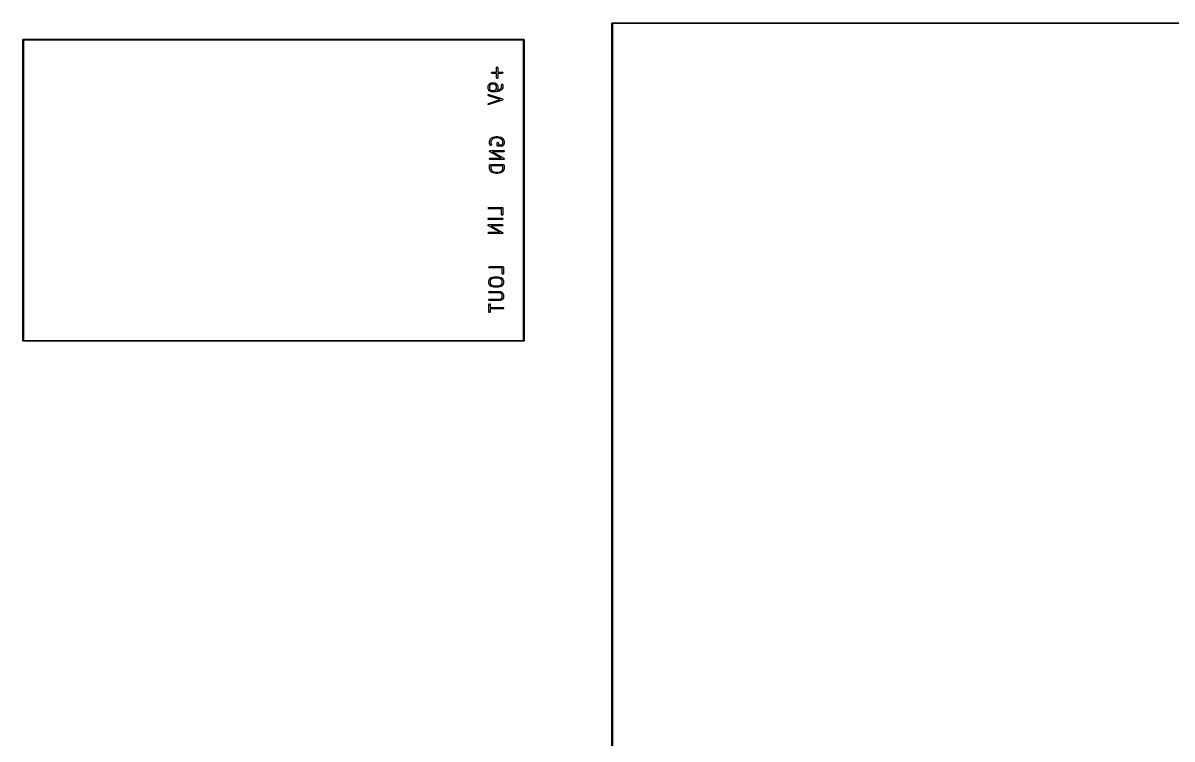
# Model space of a CAD drawing. Extents: x 4.07 to 10.8, y -5 to -0.8.
# Drawn here: x 4.071 to 7.442, y -2.9 to -0.799 of the extents above; entities that cross this region are included whole.
import ezdxf

# ---------------------------------------------------------------- set-up
doc = ezdxf.new("R2010")
doc.units = 0
doc.header["$MEASUREMENT"] = 0
doc.layers.add('BLACK', color=7, linetype='CONTINUOUS')

msp = doc.modelspace()

# ---------------------------------------------------------------- linework, layer by layer
at = {"layer": 'BLACK', "linetype": 'CONTINUOUS'}
for p, q in [((5.799, -0.8), (5.7991, -0.7996)), ((5.799, -5), (5.799, -0.8)), ((5.7991, -0.7996), (5.7996, -0.7991)), ((5.7996, -0.7991), (5.8, -0.799)), ((5.8, -0.799), (10.8, -0.799)), ((5.801, -0.801), (5.801, -4.999)), ((10.799, -0.801), (5.801, -0.801)), ((4.071, -0.848), (4.0711, -0.8476)), ((4.071, -1.732), (4.071, -0.848)), ((4.0711, -0.8476), (4.0716, -0.8471)), ((4.0716, -0.8471), (4.072, -0.847)), ((4.072, -0.847), (5.54, -0.847)), ((4.073, -0.849), (4.073, -1.731)), ((5.539, -0.849), (4.073, -0.849)), ((5.539, -1.731), (5.539, -0.849)), ((5.54, -0.847), (5.5404, -0.8471)), ((5.5404, -0.8471), (5.5409, -0.8476)), ((5.5409, -0.8476), (5.541, -0.848)), ((5.541, -0.848), (5.541, -1.732)), ((5.4452, -0.9442), (5.4462, -0.9431)), ((5.4462, -0.9431), (5.447, -0.943)), ((5.447, -0.943), (5.46, -0.943)), ((5.46, -0.93), (5.4602, -0.9292)), ((5.46, -0.943), (5.46, -0.93)), ((5.4602, -0.9292), (5.4612, -0.9281)), ((5.4612, -0.9281), (5.4627, -0.9281)), ((5.4627, -0.9281), (5.4638, -0.9292)), ((5.4638, -0.9292), (5.4639, -0.93)), ((5.4639, -0.93), (5.4639, -0.943)), ((5.4639, -0.943), (5.477, -0.943)), ((5.477, -0.943), (5.4777, -0.9431)), ((5.4777, -0.9431), (5.4788, -0.9442)), ((5.4381, -0.9792), (5.44, -0.9773)), ((5.44, -0.9773), (5.4402, -0.9771)), ((5.4402, -0.9771), (5.4405, -0.9769)), ((5.4405, -0.9769), (5.4442, -0.9751)), ((5.4442, -0.9751), (5.4443, -0.975)), ((5.4443, -0.975), (5.4444, -0.975)), ((5.4444, -0.975), (5.4447, -0.975)), ((5.4447, -0.975), (5.445, -0.9749)), ((5.445, -0.9749), (5.445, -0.9749)), ((5.445, -0.9749), (5.4451, -0.9749)), ((5.4451, -0.9749), (5.4545, -0.9749)), ((5.4452, -0.9457), (5.4452, -0.9442)), ((5.4462, -0.9468), (5.4452, -0.9457)), ((5.447, -0.9469), (5.4462, -0.9468)), ((5.46, -0.9469), (5.447, -0.9469)), ((5.4545, -0.9749), (5.4546, -0.9749)), ((5.4546, -0.9749), (5.4546, -0.9749)), ((5.4546, -0.9749), (5.4549, -0.975)), ((5.4549, -0.975), (5.4552, -0.975)), ((5.4552, -0.975), (5.4553, -0.975)), ((5.4553, -0.975), (5.4554, -0.9751)), ((5.4554, -0.9751), (5.4591, -0.9769)), ((5.4591, -0.9769), (5.4594, -0.9771)), ((5.4594, -0.9771), (5.4596, -0.9773)), ((5.4596, -0.9773), (5.4615, -0.9792)), ((5.46, -0.96), (5.46, -0.9469)), ((5.4602, -0.9607), (5.46, -0.96)), ((5.4612, -0.9618), (5.4602, -0.9607)), ((5.4627, -0.9618), (5.4612, -0.9618)), ((5.4638, -0.9607), (5.4627, -0.9618)), ((5.4639, -0.96), (5.4638, -0.9607)), ((5.477, -0.9469), (5.4639, -0.9469)), ((5.4639, -0.9469), (5.4639, -0.96)), ((5.4777, -0.9468), (5.477, -0.9469)), ((5.4788, -0.9457), (5.4777, -0.9468)), ((5.4788, -0.9442), (5.4788, -0.9457)), ((5.4356, -0.9842), (5.4357, -0.9839)), ((5.4356, -0.9843), (5.4357, -0.9842)), ((5.4357, -0.9842), (5.4356, -0.9842)), ((5.4356, -0.9918), (5.4356, -0.9843)), ((5.4357, -0.9919), (5.4356, -0.9918)), ((5.4356, -0.992), (5.4357, -0.9919)), ((5.4357, -0.9923), (5.4356, -0.992)), ((5.4356, -1.0107), (5.4361, -1.0093)), ((5.4363, -1.0121), (5.4356, -1.0107)), ((5.4357, -0.9839), (5.4358, -0.9836)), ((5.4358, -0.9926), (5.4357, -0.9923)), ((5.4358, -0.9835), (5.4377, -0.9797)), ((5.4358, -0.9836), (5.4358, -0.9835)), ((5.4358, -0.9835), (5.4358, -0.9835)), ((5.4358, -0.9927), (5.4358, -0.9926)), ((5.4358, -0.9926), (5.4358, -0.9926)), ((5.4377, -0.9965), (5.4358, -0.9927)), ((5.4361, -1.0093), (5.4375, -1.0086)), ((5.4375, -1.0086), (5.4382, -1.0087)), ((5.4377, -0.9797), (5.4379, -0.9795)), ((5.4379, -0.9967), (5.4377, -0.9965)), ((5.4379, -0.9795), (5.4381, -0.9792)), ((5.4381, -0.997), (5.4379, -0.9967)), ((5.44, -0.9988), (5.4381, -0.997)), ((5.4382, -1.0087), (5.4776, -1.0218)), ((5.4411, -0.9817), (5.4396, -0.9848)), ((5.4396, -0.9848), (5.4396, -0.9914)), ((5.4396, -0.9914), (5.4411, -0.9944)), ((5.4402, -0.999), (5.44, -0.9988)), ((5.4405, -0.9992), (5.4402, -0.999)), ((5.4442, -1.0011), (5.4405, -0.9992)), ((5.4425, -0.9803), (5.4411, -0.9817)), ((5.4411, -0.9944), (5.4425, -0.9958)), ((5.4456, -0.9788), (5.4425, -0.9803)), ((5.4425, -0.9958), (5.4456, -0.9974)), ((5.4443, -1.0011), (5.4442, -1.0011)), ((5.4444, -1.0011), (5.4443, -1.0011)), ((5.4447, -1.0012), (5.4444, -1.0011)), ((5.445, -1.0013), (5.4447, -1.0012)), ((5.4451, -1.0013), (5.445, -1.0013)), ((5.445, -1.0013), (5.445, -1.0013)), ((5.4601, -1.0013), (5.4451, -1.0013)), ((5.454, -0.9788), (5.4456, -0.9788)), ((5.4456, -0.9974), (5.454, -0.9974)), ((5.4571, -0.9803), (5.454, -0.9788)), ((5.454, -0.9974), (5.4571, -0.9958)), ((5.4585, -0.9817), (5.4571, -0.9803)), ((5.4571, -0.9958), (5.4585, -0.9944)), ((5.46, -0.9848), (5.4585, -0.9817)), ((5.4585, -0.9944), (5.46, -0.9914)), ((5.46, -0.9914), (5.46, -0.9848)), ((5.4603, -1.0013), (5.4601, -1.0013)), ((5.4606, -1.0012), (5.4603, -1.0013)), ((5.4681, -0.9994), (5.4606, -1.0012)), ((5.4615, -0.9792), (5.4617, -0.9795)), ((5.4615, -0.9969), (5.4668, -0.9956)), ((5.4617, -0.9967), (5.4615, -0.9969)), ((5.4617, -0.9795), (5.4619, -0.9797)), ((5.4619, -0.9965), (5.4617, -0.9967)), ((5.4619, -0.9797), (5.4637, -0.9835)), ((5.4637, -0.9927), (5.4619, -0.9965)), ((5.4637, -0.9835), (5.4638, -0.9835)), ((5.4638, -0.9926), (5.4637, -0.9927)), ((5.4638, -0.9835), (5.4638, -0.9836)), ((5.4638, -0.9836), (5.4639, -0.9839)), ((5.4639, -0.9923), (5.4638, -0.9926)), ((5.4638, -0.9926), (5.4638, -0.9926)), ((5.4639, -0.9839), (5.4639, -0.9842)), ((5.4639, -0.9842), (5.4639, -0.9842)), ((5.4639, -0.9842), (5.4639, -0.9843)), ((5.4639, -0.9843), (5.4639, -0.9918)), ((5.4639, -0.9918), (5.4639, -0.9919)), ((5.4639, -0.9919), (5.4639, -0.992)), ((5.4639, -0.992), (5.4639, -0.9923)), ((5.4668, -0.9956), (5.472, -0.9922)), ((5.4684, -0.9992), (5.4681, -0.9994)), ((5.4687, -0.9991), (5.4684, -0.9992)), ((5.4743, -0.9953), (5.4687, -0.9991)), ((5.472, -0.9922), (5.4735, -0.9907)), ((5.4735, -0.9907), (5.475, -0.9876)), ((5.4745, -0.9952), (5.4743, -0.9953)), ((5.4746, -0.9951), (5.4745, -0.9952)), ((5.4765, -0.9932), (5.4746, -0.9951)), ((5.475, -0.9806), (5.4752, -0.9798)), ((5.475, -0.9876), (5.475, -0.9806)), ((5.4752, -0.9798), (5.4762, -0.9788)), ((5.4762, -0.9788), (5.4777, -0.9788)), ((5.4767, -0.993), (5.4765, -0.9932)), ((5.4769, -0.9927), (5.4767, -0.993)), ((5.4787, -0.989), (5.4769, -0.9927)), ((5.4777, -0.9788), (5.4788, -0.9798)), ((5.4788, -0.9889), (5.4787, -0.989)), ((5.4788, -0.9798), (5.4789, -0.9806)), ((5.4789, -0.9885), (5.4788, -0.9888)), ((5.4788, -0.9888), (5.4788, -0.9889)), ((5.4789, -0.9806), (5.4789, -0.9881)), ((5.4789, -0.9881), (5.4789, -0.9882)), ((5.4789, -0.9882), (5.4789, -0.9882)), ((5.4789, -0.9882), (5.4789, -0.9885)), ((5.4356, -1.0367), (5.4363, -1.0353)), ((5.4361, -1.0381), (5.4356, -1.0367)), ((5.4375, -1.0388), (5.4361, -1.0381)), ((5.437, -1.0124), (5.4363, -1.0121)), ((5.4363, -1.0353), (5.437, -1.035)), ((5.4708, -1.0237), (5.437, -1.0124)), ((5.437, -1.035), (5.4708, -1.0237)), ((5.4382, -1.0387), (5.4375, -1.0388)), ((5.4776, -1.0256), (5.4382, -1.0387)), ((5.4776, -1.0218), (5.4783, -1.0222)), ((5.4783, -1.0252), (5.4776, -1.0256)), ((5.4783, -1.0222), (5.4783, -1.0223)), ((5.4783, -1.0223), (5.4785, -1.0224)), ((5.4785, -1.025), (5.4783, -1.0251)), ((5.4783, -1.0251), (5.4783, -1.0252)), ((5.4785, -1.0224), (5.4787, -1.023)), ((5.4787, -1.0244), (5.4785, -1.025)), ((5.4787, -1.023), (5.4789, -1.0236)), ((5.4789, -1.0238), (5.4787, -1.0244)), ((5.4789, -1.0236), (5.4789, -1.0237)), ((5.4789, -1.0237), (5.4789, -1.0238)), ((5.4397, -1.1466), (5.4416, -1.141)), ((5.4416, -1.141), (5.4417, -1.1409)), ((5.4417, -1.1408), (5.4418, -1.1406)), ((5.4417, -1.1409), (5.4417, -1.1408)), ((5.4418, -1.1406), (5.442, -1.1403)), ((5.442, -1.1403), (5.4421, -1.1402)), ((5.442, -1.1403), (5.442, -1.1403)), ((5.4421, -1.1402), (5.4458, -1.1364)), ((5.4452, -1.1427), (5.4436, -1.1475)), ((5.4484, -1.1395), (5.4452, -1.1427)), ((5.4458, -1.1364), (5.4461, -1.1363)), ((5.4461, -1.1363), (5.4464, -1.1361)), ((5.4464, -1.1361), (5.4501, -1.1342)), ((5.4517, -1.1378), (5.4484, -1.1395)), ((5.4501, -1.1342), (5.4503, -1.1341)), ((5.4503, -1.1341), (5.4505, -1.1341)), ((5.4505, -1.1341), (5.458, -1.1322)), ((5.4587, -1.1361), (5.4517, -1.1378)), ((5.458, -1.1322), (5.4582, -1.1322)), ((5.4582, -1.1322), (5.4585, -1.1321)), ((5.4585, -1.1321), (5.4641, -1.1321)), ((5.4639, -1.1361), (5.4587, -1.1361)), ((5.4709, -1.1378), (5.4639, -1.1361)), ((5.4641, -1.1321), (5.4643, -1.1322)), ((5.4643, -1.1322), (5.4646, -1.1322)), ((5.4646, -1.1322), (5.4721, -1.1341)), ((5.4742, -1.1395), (5.4709, -1.1378)), ((5.4721, -1.1341), (5.4723, -1.1341)), ((5.4723, -1.1341), (5.4725, -1.1342)), ((5.4725, -1.1342), (5.4762, -1.1361)), ((5.4774, -1.1427), (5.4742, -1.1395)), ((5.4762, -1.1361), (5.4765, -1.1363)), ((5.4765, -1.1363), (5.4767, -1.1364)), ((5.4767, -1.1364), (5.4805, -1.1402)), ((5.479, -1.1475), (5.4774, -1.1427)), ((5.4805, -1.1402), (5.4805, -1.1403)), ((5.4805, -1.1403), (5.4806, -1.1403)), ((5.4806, -1.1403), (5.4807, -1.1406)), ((5.4807, -1.1406), (5.4809, -1.1408)), ((5.4809, -1.1408), (5.4809, -1.1409)), ((5.4809, -1.1409), (5.481, -1.141)), ((5.481, -1.141), (5.4828, -1.1466)), ((5.4396, -1.1472), (5.4397, -1.1469)), ((5.4396, -1.1528), (5.4396, -1.1472)), ((5.4397, -1.1529), (5.4396, -1.1528)), ((5.4396, -1.153), (5.4397, -1.1529)), ((5.4397, -1.1533), (5.4396, -1.153)), ((5.4397, -1.1469), (5.4397, -1.1466)), ((5.4398, -1.1536), (5.4397, -1.1533)), ((5.4397, -1.1751), (5.4398, -1.1749)), ((5.4398, -1.1756), (5.4397, -1.1751)), ((5.4398, -1.1537), (5.4398, -1.1536)), ((5.4398, -1.1536), (5.4398, -1.1536)), ((5.4417, -1.1575), (5.4398, -1.1537)), ((5.4398, -1.1746), (5.4401, -1.1742)), ((5.4398, -1.1749), (5.4398, -1.1746)), ((5.4398, -1.1761), (5.4398, -1.1756)), ((5.44, -1.1763), (5.4398, -1.1761)), ((5.4401, -1.1765), (5.44, -1.1763)), ((5.4401, -1.1742), (5.4404, -1.1738)), ((5.4406, -1.177), (5.4401, -1.1765)), ((5.4404, -1.1738), (5.4407, -1.1737)), ((5.4736, -1.1959), (5.4406, -1.177)), ((5.4407, -1.1737), (5.4409, -1.1735)), ((5.4409, -1.1735), (5.4416, -1.1734)), ((5.4416, -1.1734), (5.481, -1.1734)), ((5.4422, -1.1581), (5.4417, -1.1575)), ((5.4436, -1.1585), (5.4422, -1.1581)), ((5.4436, -1.1475), (5.4436, -1.1524)), ((5.4436, -1.1524), (5.4452, -1.1557)), ((5.445, -1.1579), (5.4436, -1.1585)), ((5.4454, -1.1564), (5.445, -1.1579)), ((5.4452, -1.1557), (5.4454, -1.1564)), ((5.481, -1.1773), (5.449, -1.1773)), ((5.449, -1.1773), (5.482, -1.1961)), ((5.4621, -1.151), (5.4623, -1.1502)), ((5.4621, -1.1585), (5.4621, -1.151)), ((5.4623, -1.1592), (5.4621, -1.1585)), ((5.4623, -1.1502), (5.4634, -1.1491)), ((5.4634, -1.1603), (5.4623, -1.1592)), ((5.4634, -1.1491), (5.4649, -1.1491)), ((5.4641, -1.1604), (5.4634, -1.1603)), ((5.4772, -1.1604), (5.4641, -1.1604)), ((5.4649, -1.1491), (5.4659, -1.1502)), ((5.4659, -1.1502), (5.4661, -1.151)), ((5.4661, -1.151), (5.4661, -1.1565)), ((5.4661, -1.1565), (5.4764, -1.1565)), ((5.4764, -1.1565), (5.4774, -1.1555)), ((5.478, -1.1603), (5.4772, -1.1604)), ((5.4774, -1.1555), (5.479, -1.1506)), ((5.4786, -1.1599), (5.478, -1.1603)), ((5.4805, -1.158), (5.4786, -1.1599)), ((5.479, -1.1506), (5.479, -1.1475)), ((5.4806, -1.1579), (5.4805, -1.1579)), ((5.4805, -1.1579), (5.4805, -1.158)), ((5.4807, -1.1576), (5.4806, -1.1579)), ((5.4809, -1.1573), (5.4807, -1.1576)), ((5.481, -1.1572), (5.4809, -1.1573)), ((5.4809, -1.1573), (5.4809, -1.1573)), ((5.4828, -1.1516), (5.481, -1.1572)), ((5.481, -1.1734), (5.4817, -1.1735)), ((5.4817, -1.1772), (5.481, -1.1773)), ((5.4817, -1.1735), (5.4828, -1.1746)), ((5.4828, -1.1761), (5.4817, -1.1772)), ((5.4828, -1.1466), (5.4829, -1.1469)), ((5.4829, -1.1513), (5.4828, -1.1516)), ((5.4828, -1.1746), (5.4828, -1.1761)), ((5.4829, -1.1469), (5.4829, -1.1472)), ((5.4829, -1.1472), (5.4829, -1.151)), ((5.4829, -1.151), (5.4829, -1.1513)), ((5.4398, -1.1971), (5.4409, -1.196)), ((5.4398, -1.1986), (5.4398, -1.1971)), ((5.4409, -1.1996), (5.4398, -1.1986)), ((5.4409, -1.196), (5.4416, -1.1959)), ((5.4416, -1.1998), (5.4409, -1.1996)), ((5.4416, -1.1959), (5.4736, -1.1959)), ((5.481, -1.1998), (5.4416, -1.1998)), ((5.4817, -1.1996), (5.481, -1.1998)), ((5.4819, -1.1995), (5.4817, -1.1996)), ((5.4822, -1.1994), (5.4819, -1.1995)), ((5.482, -1.1961), (5.4825, -1.1966)), ((5.4824, -1.1989), (5.4822, -1.1994)), ((5.4828, -1.1986), (5.4824, -1.1989)), ((5.4825, -1.1966), (5.4826, -1.1969)), ((5.4826, -1.1969), (5.4828, -1.1971)), ((5.4828, -1.1971), (5.4828, -1.1976)), ((5.4828, -1.1976), (5.4829, -1.1981)), ((5.4829, -1.1981), (5.4828, -1.1983)), ((5.4828, -1.1983), (5.4828, -1.1986)), ((5.4396, -1.2166), (5.4398, -1.2158)), ((5.4396, -1.226), (5.4396, -1.2166)), ((5.4397, -1.2263), (5.4396, -1.226)), ((5.4397, -1.2266), (5.4397, -1.2263)), ((5.4416, -1.2322), (5.4397, -1.2266)), ((5.4398, -1.2158), (5.4409, -1.2148)), ((5.4409, -1.2148), (5.4416, -1.2146)), ((5.4416, -1.2146), (5.481, -1.2146)), ((5.4417, -1.2323), (5.4416, -1.2322)), ((5.4418, -1.2326), (5.4417, -1.2323)), ((5.4417, -1.2323), (5.4417, -1.2323)), ((5.442, -1.2329), (5.4418, -1.2326)), ((5.4421, -1.233), (5.442, -1.2329)), ((5.442, -1.2329), (5.442, -1.2329)), ((5.4458, -1.2367), (5.4421, -1.233)), ((5.479, -1.2185), (5.4436, -1.2185)), ((5.4436, -1.2185), (5.4436, -1.2256)), ((5.4436, -1.2256), (5.4452, -1.2305)), ((5.4452, -1.2305), (5.4484, -1.2337)), ((5.4461, -1.2369), (5.4458, -1.2367)), ((5.4464, -1.2371), (5.4461, -1.2369)), ((5.4501, -1.239), (5.4464, -1.2371)), ((5.4484, -1.2337), (5.4517, -1.2353)), ((5.4503, -1.239), (5.4501, -1.239)), ((5.4505, -1.2391), (5.4503, -1.239)), ((5.458, -1.241), (5.4505, -1.2391)), ((5.4517, -1.2353), (5.4587, -1.2371)), ((5.4582, -1.241), (5.458, -1.241)), ((5.4585, -1.241), (5.4582, -1.241)), ((5.4641, -1.241), (5.4585, -1.241)), ((5.4587, -1.2371), (5.4639, -1.2371)), ((5.4639, -1.2371), (5.4709, -1.2353)), ((5.4643, -1.241), (5.4641, -1.241)), ((5.4646, -1.241), (5.4643, -1.241)), ((5.4721, -1.2391), (5.4646, -1.241)), ((5.4709, -1.2353), (5.4742, -1.2337)), ((5.4723, -1.239), (5.4721, -1.2391)), ((5.4725, -1.239), (5.4723, -1.239)), ((5.4762, -1.2371), (5.4725, -1.239)), ((5.4742, -1.2337), (5.4774, -1.2305)), ((5.4765, -1.2369), (5.4762, -1.2371)), ((5.4767, -1.2367), (5.4765, -1.2369)), ((5.4805, -1.233), (5.4767, -1.2367)), ((5.4774, -1.2305), (5.479, -1.2256)), ((5.479, -1.2256), (5.479, -1.2185)), ((5.4806, -1.2329), (5.4805, -1.2329)), ((5.4805, -1.2329), (5.4805, -1.233)), ((5.4807, -1.2326), (5.4806, -1.2329)), ((5.4809, -1.2323), (5.4807, -1.2326)), ((5.481, -1.2322), (5.4809, -1.2323)), ((5.4809, -1.2323), (5.4809, -1.2323)), ((5.481, -1.2146), (5.4817, -1.2148)), ((5.4828, -1.2266), (5.481, -1.2322)), ((5.4817, -1.2148), (5.4828, -1.2158)), ((5.4828, -1.2158), (5.4829, -1.2166)), ((5.4829, -1.2263), (5.4828, -1.2266)), ((5.4829, -1.2166), (5.4829, -1.226)), ((5.4829, -1.226), (5.4829, -1.2263)), ((5.4358, -1.3412), (5.4369, -1.3401)), ((5.4358, -1.3427), (5.4358, -1.3412)), ((5.4369, -1.3438), (5.4358, -1.3427)), ((5.4369, -1.3401), (5.4376, -1.34)), ((5.4376, -1.3439), (5.4369, -1.3438)), ((5.4376, -1.34), (5.477, -1.34)), ((5.475, -1.3439), (5.4376, -1.3439)), ((5.475, -1.3607), (5.475, -1.3439)), ((5.477, -1.34), (5.4777, -1.3401)), ((5.4777, -1.3401), (5.4788, -1.3412)), ((5.4788, -1.3412), (5.4789, -1.342)), ((5.4789, -1.342), (5.4789, -1.3607)), ((5.4358, -1.3731), (5.4369, -1.372)), ((5.4358, -1.3746), (5.4358, -1.3731)), ((5.4369, -1.3757), (5.4358, -1.3746)), ((5.4369, -1.372), (5.4376, -1.3719)), ((5.4376, -1.3758), (5.4369, -1.3757)), ((5.4376, -1.3719), (5.477, -1.3719)), ((5.477, -1.3758), (5.4376, -1.3758)), ((5.4752, -1.3615), (5.475, -1.3607)), ((5.4762, -1.3625), (5.4752, -1.3615)), ((5.4777, -1.3625), (5.4762, -1.3625)), ((5.477, -1.3719), (5.4777, -1.372)), ((5.4777, -1.3757), (5.477, -1.3758)), ((5.4788, -1.3615), (5.4777, -1.3625)), ((5.4777, -1.372), (5.4788, -1.3731)), ((5.4788, -1.3746), (5.4777, -1.3757)), ((5.4789, -1.3607), (5.4788, -1.3615)), ((5.4788, -1.3731), (5.4788, -1.3746)), ((5.4357, -1.3923), (5.4358, -1.3921)), ((5.4358, -1.3928), (5.4357, -1.3923)), ((5.4358, -1.3918), (5.4361, -1.3915)), ((5.4358, -1.3921), (5.4358, -1.3918)), ((5.4358, -1.3933), (5.4358, -1.3928)), ((5.436, -1.3935), (5.4358, -1.3933)), ((5.4358, -1.4143), (5.4369, -1.4133)), ((5.4358, -1.4158), (5.4358, -1.4143)), ((5.4369, -1.4169), (5.4358, -1.4158)), ((5.4361, -1.3938), (5.436, -1.3935)), ((5.4361, -1.3915), (5.4364, -1.391)), ((5.4366, -1.3943), (5.4361, -1.3938)), ((5.4364, -1.391), (5.4367, -1.391)), ((5.4696, -1.4131), (5.4366, -1.3943)), ((5.4367, -1.391), (5.4369, -1.3908)), ((5.4369, -1.3908), (5.4376, -1.3906)), ((5.4369, -1.4133), (5.4376, -1.4131)), ((5.4376, -1.3906), (5.477, -1.3906)), ((5.4376, -1.4131), (5.4696, -1.4131)), ((5.477, -1.3946), (5.445, -1.3946)), ((5.445, -1.3946), (5.478, -1.4134)), ((5.477, -1.3906), (5.4777, -1.3908)), ((5.4777, -1.3944), (5.477, -1.3946)), ((5.4777, -1.3908), (5.4788, -1.3918)), ((5.4788, -1.3933), (5.4777, -1.3944)), ((5.478, -1.4134), (5.4785, -1.4139)), ((5.4788, -1.4158), (5.4784, -1.4162)), ((5.4785, -1.4139), (5.4786, -1.4141)), ((5.4786, -1.4141), (5.4788, -1.4143)), ((5.4788, -1.3918), (5.4788, -1.3933)), ((5.4788, -1.4143), (5.4788, -1.4148)), ((5.4788, -1.4148), (5.4789, -1.4153)), ((5.4789, -1.4153), (5.4788, -1.4156)), ((5.4788, -1.4156), (5.4788, -1.4158)), ((5.4376, -1.417), (5.4369, -1.4169)), ((5.477, -1.417), (5.4376, -1.417)), ((5.4777, -1.4169), (5.477, -1.417)), ((5.4779, -1.4167), (5.4777, -1.4169)), ((5.4782, -1.4166), (5.4779, -1.4167)), ((5.4784, -1.4162), (5.4782, -1.4166)), ((5.4378, -1.5152), (5.4389, -1.5141)), ((5.4378, -1.5167), (5.4378, -1.5152)), ((5.4389, -1.5178), (5.4378, -1.5167)), ((5.4389, -1.5141), (5.4396, -1.514)), ((5.4396, -1.514), (5.479, -1.514)), ((5.479, -1.514), (5.4797, -1.5141)), ((5.4797, -1.5141), (5.4808, -1.5152)), ((5.4808, -1.5152), (5.4809, -1.516)), ((5.4809, -1.516), (5.4809, -1.5347)), ((5.4378, -1.5545), (5.4397, -1.5507)), ((5.4396, -1.5179), (5.4389, -1.5178)), ((5.477, -1.5179), (5.4396, -1.5179)), ((5.4397, -1.5507), (5.4399, -1.5505)), ((5.4399, -1.5505), (5.4401, -1.5502)), ((5.4401, -1.5502), (5.4438, -1.5464)), ((5.4462, -1.5496), (5.4431, -1.5528)), ((5.4438, -1.5464), (5.444, -1.5463)), ((5.444, -1.5463), (5.4441, -1.5463)), ((5.4441, -1.5463), (5.4443, -1.5462)), ((5.4443, -1.5462), (5.4445, -1.546)), ((5.4445, -1.546), (5.4446, -1.546)), ((5.4446, -1.546), (5.4448, -1.5459)), ((5.4448, -1.5459), (5.4523, -1.5441)), ((5.453, -1.5479), (5.4462, -1.5496)), ((5.4523, -1.5441), (5.4525, -1.544)), ((5.4525, -1.544), (5.4527, -1.544)), ((5.4527, -1.544), (5.4659, -1.544)), ((5.4656, -1.5479), (5.453, -1.5479)), ((5.4723, -1.5496), (5.4656, -1.5479)), ((5.4659, -1.544), (5.4661, -1.544)), ((5.4661, -1.544), (5.4663, -1.5441)), ((5.4663, -1.5441), (5.4738, -1.5459)), ((5.4755, -1.5528), (5.4723, -1.5496)), ((5.4738, -1.5459), (5.474, -1.546)), ((5.474, -1.546), (5.4741, -1.546)), ((5.4741, -1.546), (5.4743, -1.5462)), ((5.4743, -1.5462), (5.4745, -1.5463)), ((5.4745, -1.5463), (5.4746, -1.5463)), ((5.4746, -1.5463), (5.4747, -1.5464)), ((5.4747, -1.5464), (5.4785, -1.5502)), ((5.477, -1.5347), (5.477, -1.5179)), ((5.4772, -1.5355), (5.477, -1.5347)), ((5.4782, -1.5365), (5.4772, -1.5355)), ((5.4797, -1.5365), (5.4782, -1.5365)), ((5.4785, -1.5502), (5.4787, -1.5505)), ((5.4787, -1.5505), (5.4789, -1.5507)), ((5.4789, -1.5507), (5.4807, -1.5545)), ((5.4808, -1.5355), (5.4797, -1.5365)), ((5.4809, -1.5347), (5.4808, -1.5355)), ((5.4376, -1.5552), (5.4377, -1.5549)), ((5.4376, -1.5553), (5.4377, -1.5552)), ((5.4377, -1.5552), (5.4376, -1.5552)), ((5.4376, -1.5628), (5.4376, -1.5553)), ((5.4377, -1.5629), (5.4376, -1.5628)), ((5.4376, -1.563), (5.4377, -1.5629)), ((5.4377, -1.5633), (5.4376, -1.563)), ((5.4377, -1.5549), (5.4378, -1.5546)), ((5.4378, -1.5636), (5.4377, -1.5633)), ((5.4378, -1.5546), (5.4378, -1.5545)), ((5.4378, -1.5545), (5.4378, -1.5545)), ((5.4378, -1.5637), (5.4378, -1.5636)), ((5.4378, -1.5636), (5.4378, -1.5636)), ((5.4397, -1.5675), (5.4378, -1.5637)), ((5.4399, -1.5677), (5.4397, -1.5675)), ((5.4401, -1.568), (5.4399, -1.5677)), ((5.4438, -1.5717), (5.4401, -1.568)), ((5.4431, -1.5528), (5.4416, -1.5558)), ((5.4416, -1.5558), (5.4416, -1.5624)), ((5.4416, -1.5624), (5.4431, -1.5654)), ((5.4431, -1.5654), (5.4462, -1.5686)), ((5.444, -1.5718), (5.4438, -1.5717)), ((5.4441, -1.5719), (5.444, -1.5718)), ((5.4443, -1.572), (5.4441, -1.5719)), ((5.4445, -1.5722), (5.4443, -1.572)), ((5.4446, -1.5722), (5.4445, -1.5722)), ((5.4448, -1.5722), (5.4446, -1.5722)), ((5.4523, -1.5741), (5.4448, -1.5722)), ((5.4462, -1.5686), (5.453, -1.5702)), ((5.4525, -1.5741), (5.4523, -1.5741)), ((5.4527, -1.5742), (5.4525, -1.5741)), ((5.4659, -1.5742), (5.4527, -1.5742)), ((5.453, -1.5702), (5.4656, -1.5702)), ((5.4656, -1.5702), (5.4723, -1.5686)), ((5.4661, -1.5741), (5.4659, -1.5742)), ((5.4663, -1.5741), (5.4661, -1.5741)), ((5.4738, -1.5722), (5.4663, -1.5741)), ((5.4723, -1.5686), (5.4755, -1.5654)), ((5.474, -1.5722), (5.4738, -1.5722)), ((5.4741, -1.5722), (5.474, -1.5722)), ((5.4743, -1.572), (5.4741, -1.5722)), ((5.4745, -1.5719), (5.4743, -1.572)), ((5.4746, -1.5718), (5.4745, -1.5719)), ((5.4747, -1.5717), (5.4746, -1.5718)), ((5.4785, -1.568), (5.4747, -1.5717)), ((5.477, -1.5558), (5.4755, -1.5528)), ((5.4755, -1.5654), (5.477, -1.5624)), ((5.477, -1.5624), (5.477, -1.5558)), ((5.4787, -1.5677), (5.4785, -1.568)), ((5.4789, -1.5675), (5.4787, -1.5677)), ((5.4807, -1.5637), (5.4789, -1.5675)), ((5.4807, -1.5545), (5.4808, -1.5545)), ((5.4808, -1.5636), (5.4807, -1.5637)), ((5.4808, -1.5545), (5.4808, -1.5546)), ((5.4808, -1.5546), (5.4809, -1.5549)), ((5.4809, -1.5633), (5.4808, -1.5636)), ((5.4808, -1.5636), (5.4808, -1.5636)), ((5.4809, -1.5549), (5.4809, -1.5552)), ((5.4809, -1.5552), (5.4809, -1.5552)), ((5.4809, -1.5552), (5.4809, -1.5553)), ((5.4809, -1.5553), (5.4809, -1.5628)), ((5.4809, -1.5628), (5.4809, -1.5629)), ((5.4809, -1.5629), (5.4809, -1.563)), ((5.4809, -1.563), (5.4809, -1.5633)), ((5.4378, -1.5883), (5.4389, -1.5873)), ((5.4378, -1.5898), (5.4378, -1.5883)), ((5.4389, -1.5909), (5.4378, -1.5898)), ((5.4378, -1.6108), (5.4389, -1.6098)), ((5.4378, -1.6123), (5.4378, -1.6108)), ((5.4389, -1.6134), (5.4378, -1.6123)), ((5.4389, -1.5873), (5.4396, -1.5871)), ((5.4396, -1.591), (5.4389, -1.5909)), ((5.4389, -1.6098), (5.4396, -1.6096)), ((5.4396, -1.6135), (5.4389, -1.6134)), ((5.4396, -1.5871), (5.4715, -1.5871)), ((5.471, -1.591), (5.4396, -1.591)), ((5.4396, -1.6096), (5.471, -1.6096)), ((5.4715, -1.6135), (5.4396, -1.6135)), ((5.4741, -1.5926), (5.471, -1.591)), ((5.471, -1.6096), (5.4741, -1.6081)), ((5.4715, -1.5871), (5.4716, -1.5871)), ((5.4716, -1.6135), (5.4715, -1.6135)), ((5.4716, -1.5871), (5.4716, -1.5871)), ((5.4716, -1.5871), (5.4719, -1.5872)), ((5.4719, -1.6135), (5.4716, -1.6135)), ((5.4716, -1.6135), (5.4716, -1.6135)), ((5.4719, -1.5872), (5.4722, -1.5873)), ((5.4722, -1.6134), (5.4719, -1.6135)), ((5.4722, -1.5873), (5.4723, -1.5873)), ((5.4723, -1.6134), (5.4722, -1.6134)), ((5.4723, -1.5873), (5.4724, -1.5873)), ((5.4724, -1.6133), (5.4723, -1.6134)), ((5.4724, -1.5873), (5.4761, -1.5892)), ((5.4761, -1.6115), (5.4724, -1.6133)), ((5.4755, -1.594), (5.4741, -1.5926)), ((5.4741, -1.6081), (5.4755, -1.6067)), ((5.477, -1.597), (5.4755, -1.594)), ((5.4755, -1.6067), (5.477, -1.6036)), ((5.4761, -1.5892), (5.4764, -1.5894)), ((5.4764, -1.6113), (5.4761, -1.6115)), ((5.4764, -1.5894), (5.4766, -1.5896)), ((5.4766, -1.6111), (5.4764, -1.6113)), ((5.4766, -1.5896), (5.4785, -1.5914)), ((5.4785, -1.6092), (5.4766, -1.6111)), ((5.477, -1.6036), (5.477, -1.597)), ((5.4785, -1.5914), (5.4787, -1.5917)), ((5.4787, -1.609), (5.4785, -1.6092)), ((5.4787, -1.5917), (5.4789, -1.5919)), ((5.4789, -1.6087), (5.4787, -1.609)), ((5.4789, -1.5919), (5.4807, -1.5957)), ((5.4807, -1.605), (5.4789, -1.6087)), ((5.4807, -1.5957), (5.4808, -1.5958)), ((5.4808, -1.6049), (5.4807, -1.605)), ((5.4808, -1.5958), (5.4808, -1.5958)), ((5.4808, -1.5958), (5.4809, -1.5961)), ((5.4809, -1.6045), (5.4808, -1.6048)), ((5.4808, -1.6048), (5.4808, -1.6049)), ((5.4809, -1.5961), (5.4809, -1.5964)), ((5.4809, -1.5964), (5.4809, -1.5965)), ((5.4809, -1.5965), (5.4809, -1.5966)), ((5.4809, -1.5966), (5.4809, -1.6041)), ((5.4809, -1.6041), (5.4809, -1.6042)), ((5.4809, -1.6042), (5.4809, -1.6042)), ((5.4809, -1.6042), (5.4809, -1.6045)), ((5.4376, -1.6247), (5.4378, -1.6239)), ((5.4376, -1.6472), (5.4376, -1.6247)), ((5.4378, -1.648), (5.4376, -1.6472)), ((5.4378, -1.6239), (5.4389, -1.6229)), ((5.4389, -1.649), (5.4378, -1.648)), ((5.4389, -1.6229), (5.4404, -1.6229)), ((5.4404, -1.649), (5.4389, -1.649)), ((5.4404, -1.6229), (5.4414, -1.6239)), ((5.4414, -1.648), (5.4404, -1.649)), ((5.4414, -1.6239), (5.4416, -1.6247)), ((5.4416, -1.6472), (5.4414, -1.648)), ((5.4416, -1.6247), (5.4416, -1.634)), ((5.4416, -1.634), (5.479, -1.634)), ((5.479, -1.6379), (5.4416, -1.6379)), ((5.4416, -1.6379), (5.4416, -1.6472)), ((5.479, -1.634), (5.4797, -1.6341)), ((5.4797, -1.6378), (5.479, -1.6379)), ((5.4797, -1.6341), (5.4808, -1.6352)), ((5.4808, -1.6367), (5.4797, -1.6378)), ((5.4808, -1.6352), (5.4808, -1.6367)), ((4.0711, -1.7324), (4.071, -1.732)), ((4.0716, -1.7329), (4.0711, -1.7324)), ((4.072, -1.733), (4.0716, -1.7329)), ((5.54, -1.733), (4.072, -1.733)), ((4.073, -1.731), (5.539, -1.731)), ((5.5404, -1.7329), (5.54, -1.733)), ((5.5409, -1.7324), (5.5404, -1.7329)), ((5.541, -1.732), (5.5409, -1.7324))]:
    msp.add_line(p, q, dxfattribs=at)

doc.saveas('drawing.dxf')
